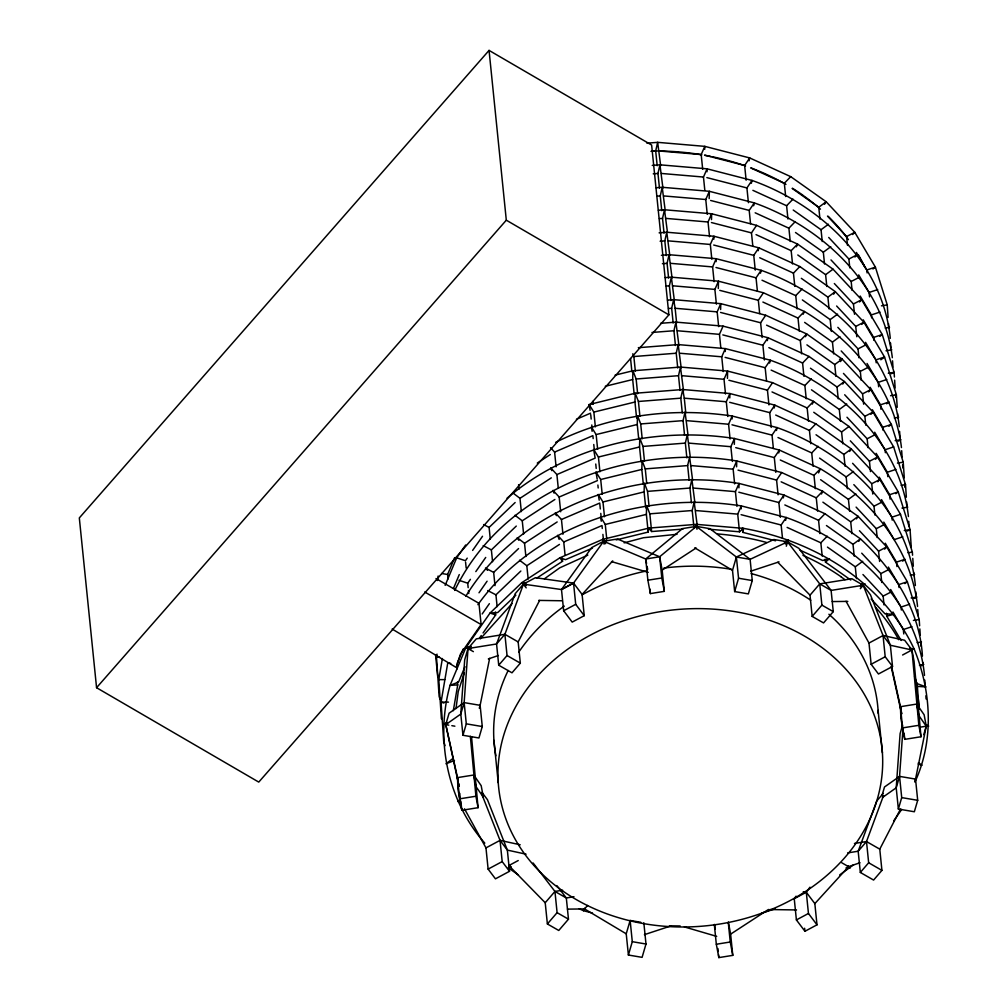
<?xml version="1.0" encoding="UTF-8"?>
<svg xmlns="http://www.w3.org/2000/svg" width="1008" height="1008" viewBox="0 0 1008 1008"><rect width="100%" height="100%" fill="white"/><g stroke="black" fill="none" stroke-linecap="round" stroke-linejoin="round"><path stroke-width="1.5" d="M704.718 149.285L704.794 146.362L657.657 142.342L646.922 143.186M707.011 171.763L707.074 168.827L659.938 164.821L652.264 165.413M709.178 198.614L709.355 191.306L662.218 187.286L656.082 187.765M711.497 219.631L711.648 213.772L664.499 209.765L658.363 210.244M713.853 239.173L713.929 236.25L666.779 232.231L659.119 232.835M716.134 261.652L716.209 258.716L669.06 254.709L661.399 255.301M718.313 288.502L718.49 281.194L671.353 277.175L665.217 277.654M720.632 309.519L720.77 303.66L673.634 299.653L667.498 300.132M725.269 351.527L725.332 348.604L678.195 344.597L638.316 347.697M727.448 378.391L727.625 371.083L680.476 367.063L632.936 370.768L615.082 375.14M729.792 397.933L729.905 393.548L682.756 389.529L635.216 393.246L589.1 404.536L590.096 410.294M732.11 418.95L732.186 416.027C672.361 407.156 609.865 415.019 555.622 442.373M734.328 444.352L734.467 438.493C654.86 426.308 568.953 445.523 507.011 498.217M736.609 466.817L736.747 460.971C629.194 443.381 504.025 488.552 454.721 590.436M738.927 487.822L739.028 483.437C637.056 467.082 521.3 505.701 465.734 596.345M741.245 508.838L741.321 505.915C644.994 490.82 536.155 523.442 477.893 604.687M634.183 394.304L632.684 379.55L632.936 370.768L636.136 378.995L637.636 393.75M636.464 416.77L634.964 402.028L635.216 393.246L638.417 401.474L639.916 416.216M638.744 439.236L637.258 424.494L637.497 415.712L640.697 423.94L642.197 438.694M641.038 461.714L639.538 446.972L639.79 438.19L642.978 446.418L644.477 461.16M643.318 484.18L641.819 469.438L642.071 460.656L645.259 468.884L646.758 483.638M645.599 506.659L644.099 491.904L644.351 483.134L647.539 491.362L649.039 506.104M616.203 539.91L648.182 532.073L646.38 514.382L646.632 505.6L649.832 513.828L651.622 531.531L683.021 529.074M489.636 658.35L480.123 705.323L482.278 726.541L478.939 737.982L462.949 735.273L466.301 723.845L464.146 702.614L468.04 648.409L471.076 648.925M923.769 734.63L926.276 726.05L915.541 779.096L917.696 800.314L914.344 811.755L898.367 809.046L901.706 797.605L899.552 776.387L903.004 728.381M455.994 708.561L458.262 691.475L464.36 672.752M437.346 580.545L438.115 576.022M440.03 699.275L439.123 696.377L436.502 657.153L437.018 654.129M441.403 718.843L438.782 679.619L442.386 658.514M453.31 710.716L457.72 684.898L457.418 681.95M775.53 540.805L742.896 532.388L743.602 528.381C814.54 540.868 882.983 582.334 914.206 649.165C931.253 690.858 934.227 739.696 915.302 781.263M637.006 418.383L637.497 415.712M646.141 508.271L646.632 505.6M648.182 532.073L648.913 528.079L696.452 524.362L743.602 528.381L739.507 531.808L708.385 529.162M749.083 160.826L749.725 157.941L704.794 146.362L701.19 154.564L702.689 169.306M751.363 183.292L752.006 180.419L707.074 168.827L703.471 177.043L704.819 190.31M753.644 205.771L754.286 202.885L709.355 191.306L705.764 199.508L707.251 214.25M758.205 250.715L758.848 247.829L713.929 236.25L710.325 244.453L711.824 259.195M760.486 273.181L761.141 270.308L716.209 258.716L712.606 266.918L714.105 281.673M767.34 340.603L767.983 337.718L723.051 326.138L675.914 322.119L660.58 323.316M769.621 363.069L770.263 360.196L725.332 348.604L721.741 356.807L723.24 371.561M774.182 408.013L774.837 405.14L729.905 393.548L726.302 401.751L727.801 416.506M776.475 430.479L777.118 427.606L732.186 416.027L728.582 424.229L730.082 438.971M778.756 452.957L779.398 450.072L734.467 438.493L730.863 446.695L732.362 461.45M783.317 497.902L783.959 495.016L739.028 483.437L735.437 491.639L736.924 506.394M785.597 520.367L786.24 517.495L741.321 505.915L737.717 514.118L739.507 531.808M657.191 165.728L655.691 150.973L657.657 142.342L660.668 165.728M659.471 188.194L657.972 173.452L659.938 164.821L662.949 188.206M661.752 210.672L660.253 195.917L662.218 187.286L665.23 210.672M664.033 233.138L662.533 218.396L664.499 209.765L667.372 231.676M666.313 255.616L664.814 240.862L666.779 232.231L669.803 255.616M668.594 278.082L667.094 263.34L669.06 254.709L672.084 278.095M670.874 300.548L669.388 285.806L671.353 277.175L674.365 300.56M673.168 323.026L671.668 308.284L673.634 299.653L674.314 302.224M675.448 345.492L673.949 330.75L675.914 322.119L678.926 345.505M677.729 367.97L676.229 353.228L678.195 344.597L681.206 367.983M680.009 390.436L678.51 375.694L680.476 367.063L683.5 390.449M682.29 412.915L680.791 398.16L682.756 389.529L683.449 392.112M684.571 435.38L683.084 420.638L685.049 412.007L688.061 435.393M686.864 457.859L685.364 443.104L687.33 434.473L690.19 456.397M689.144 480.325L687.645 465.583L689.611 456.952L692.622 480.337M691.425 502.803L689.926 488.048L691.891 479.417L694.903 502.816M693.706 525.269L692.206 510.527L694.172 501.896L697.196 525.281M448.787 725.155L445.75 724.639L449.089 713.21L464.146 702.614L480.123 705.323L479.291 708.183M468.04 648.409L464.688 659.849L460.795 714.055L462.949 735.273M464.146 702.614L460.795 714.055L445.75 724.639M643.835 922.786L645.989 944.017L642.096 957.348L628.4 955.03L626.233 933.811L630.139 920.468L640.798 922.27M787.588 541.825L750.103 559.339L736.394 557.021L696.263 526.352L709.96 528.683L750.103 559.339L752.258 580.558L748.352 593.901L734.656 591.583L732.501 570.352L736.394 557.021L773.892 539.507L787.588 541.825L786.303 546.223M628.4 955.03L632.293 941.686L630.139 920.468M734.656 591.583L738.549 578.239L736.394 557.021M882 795.551L884.507 786.983L899.552 776.387L915.541 779.096L914.697 781.956M902.614 725.042L900.106 733.622L896.213 787.815L898.367 809.046M899.552 776.387L896.213 787.815L882.416 797.53M523.505 584.035L515.164 593.712L496.566 643.986L498.721 665.204L511.988 672.815L520.33 663.138L518.162 641.92L504.895 634.309L476.293 638.87L467.964 648.547L496.566 643.986L504.895 634.309L523.505 584.035L526.214 585.598M847.627 852.907L858.173 851.231L866.502 841.554L883.512 795.589M448.069 578.907L447.615 574.484L454.646 557.701M445.158 585.346L456.687 557.827L465.658 544.988M453.424 588.559L459.27 574.573M457.342 662.974L463.189 648.988M464.99 666.679L458.552 682.063L450.047 685.364C434.952 739.607 447.388 800.768 484.798 843.142M796.37 246.809L797.555 244.075L756.567 225.364L711.648 213.772L708.044 221.987L709.544 236.729M803.212 314.219L804.409 311.485L763.421 292.774L718.49 281.194L714.886 289.397L716.386 304.139M805.505 336.697L806.69 333.95L765.702 315.252L720.77 303.66L717.167 311.863L718.666 326.617M812.347 404.107L813.532 401.373L772.544 382.662L727.625 371.083L724.021 379.285L725.521 394.027M818.597 472.891L820.386 468.783L779.398 450.072L774.308 457.594L775.807 472.349M821.482 493.996L822.667 491.261L781.679 472.55L736.747 460.971L733.144 469.174L734.643 483.916M720.796 347.609L719.447 334.341L723.051 326.138M518.162 641.92L539.608 600.44M883.247 793.435L876.771 800.957L858.173 851.231L860.328 872.449L873.596 880.06L881.924 870.383L879.77 849.152L900.497 809.059M579.26 908.8L583.493 910.728L584.892 908.057M786.92 542.543L788.533 539.96L784.337 542.027M694.008 528.217L696.452 524.362L697.145 526.945M824.494 204.284L826.182 201.764L790.713 176.652L749.725 157.941L744.635 165.463L746.134 180.218M833.629 294.172L835.317 291.652L799.835 266.54L758.848 247.829L753.757 255.352L755.257 270.106M840.47 361.582L842.159 359.075L806.69 333.95L800.302 340.553L801.65 353.833M842.764 384.048L844.439 381.541L808.97 356.429L767.983 337.718L762.892 345.24L764.392 359.982M849.605 451.471L851.294 448.951L815.825 423.839L774.837 405.14L769.734 412.65L771.233 427.405M856.447 518.881L858.136 516.373L822.667 491.261L816.278 497.864L817.627 511.132M858.74 541.359L860.429 538.839L824.947 513.727L783.959 495.016L778.869 502.538L780.368 517.293M748.415 202.684L746.915 187.942L752.006 180.419C820.512 204.788 882.907 263.138 890.266 338.348M750.544 223.688L749.196 210.407L754.286 202.885C821.961 227.002 883.159 283.828 892.332 357.676M752.825 246.154L751.477 232.886L756.567 225.364M757.386 291.098L756.038 277.83L761.141 270.308C829.219 294.55 891.034 352.132 899.287 426.661M759.679 313.564L758.331 300.296L763.421 292.774M762.111 337.516L760.612 322.774L765.702 315.252M766.521 380.986L765.173 367.718L770.263 360.196C838.341 384.439 900.169 442.021 908.422 516.55M768.953 404.926L767.453 390.184L772.544 382.662M773.375 448.396L772.027 435.128L777.118 427.606C845.611 451.975 908.019 510.325 915.377 585.535M778.088 494.815L776.588 480.073L781.679 472.55M782.498 538.285L781.15 525.017L786.24 517.495C854.746 541.863 917.154 600.214 924.5 675.423M435.985 578.542L478.951 603.313L481.106 624.532L460.492 654.053L456.107 667.409L392.15 629.042M467.233 558.155L465.431 560.725L456.687 557.827M472.626 550.418L482.53 536.256M468.166 587.626L467.712 583.191L470.408 579.335M475.814 571.599L485.717 557.437M479.002 592.792L487.091 581.2M482.177 613.973L489.384 603.666M479.48 638.114L481.282 635.531M483.071 632.961L495.671 614.93L495.382 611.982M893.642 820.966L901.719 809.411M526.189 587.878L523.366 584.136L535.424 577.697L573.552 583.09L582.095 594.443L584.249 615.661L572.191 622.112L563.661 610.76L561.494 589.541L591.658 547.621L603.704 541.183L605.581 543.677M603.704 541.183L573.552 583.09L561.494 589.541L523.366 584.136M803.237 891.828L806.299 892.256L814.842 903.609L816.997 924.827L804.938 931.279L796.396 919.926L794.241 898.695L796.068 896.162M794.241 898.695L806.299 892.256L809.953 887.179M498.721 665.204L507.049 655.528L504.895 634.309M785.446 544.081L787.437 541.775L798.802 548.289L831.109 590.411L833.276 611.629L823.549 622.919L812.171 616.405L810.016 595.174L777.836 562.288M556.819 885.578L566.32 897.964L568.474 919.183L558.76 930.472L547.382 923.958L545.215 902.74L554.942 891.45L562.603 890.215M810.016 595.174L819.743 583.884L851.899 578.718L863.276 585.245L860.303 588.697M547.382 923.958L557.096 912.668L554.942 891.45L533.081 862.961M812.171 616.405L821.898 605.115L819.743 583.884L787.437 541.775M587.563 905.461L584.59 908.926L567.479 909.128M860.328 872.449L868.657 862.772L866.502 841.554L854.456 843.469M489.056 50.4L79.317 517.923L96.566 687.708L258.754 782.095L668.884 314.836L651.634 145.051L489.056 50.4L506.306 220.185L96.566 687.708M480.312 638.883L512.14 603.515M582.095 594.443L612.738 560.864M814.842 903.609L848.648 866.552L845.977 867.989M852.655 234.524L854.784 232.319L826.182 201.764L818.761 207.257L819.958 219.051M854.948 257.002L857.065 254.797L848.887 259.018L849.794 267.863M859.509 301.946L861.626 299.741L833.036 269.186L797.555 244.075L791.179 250.677L792.527 263.945M861.79 324.412L863.906 322.207L835.317 291.652L827.896 297.146L829.093 308.939M868.644 391.835L870.761 389.617L842.159 359.075L839.525 359.302M870.925 414.301L873.041 412.096L844.439 381.541L837.031 387.034L838.228 398.828M875.486 459.245L877.603 457.04L849.013 426.485L813.532 401.373L807.156 407.975L808.504 421.243M877.766 481.723L879.883 479.506L851.294 448.951L843.872 454.444L845.069 466.238M884.621 549.133L886.738 546.928L858.136 516.373L850.714 521.867L851.924 533.66M785.673 196.535L784.325 183.254L790.713 176.652M787.954 219.001L786.605 205.733L792.994 199.13M790.247 241.479L788.899 228.199L795.274 221.596M794.808 286.411L793.46 273.143L799.835 266.54M797.089 308.889L795.74 295.621L802.129 289.006M799.369 331.355L798.021 318.087L804.409 311.485C853.637 340.679 894.461 389.441 901.467 447.565M803.93 376.299L802.582 363.031L808.97 356.429M806.224 398.777L804.875 385.497L811.251 378.895M810.785 443.722L809.437 430.441L815.825 423.839M813.065 466.187L811.717 452.92L818.105 446.317M815.346 488.666L813.998 475.385L820.386 468.783C869.98 498.217 911.32 547.672 917.557 606.438M819.92 533.61L818.572 520.33L824.947 513.727M822.2 556.076L820.852 542.808L827.228 536.206M459.887 799.432L457.821 801.536L460.228 800.188M490.291 539.217L489.094 527.423L515.138 502.526M492.572 561.695L491.375 549.889L516.285 526.075M495.004 585.635L493.655 572.368L518.566 548.554M497.133 606.64L495.936 594.833L520.859 571.019M515.857 595.211L497.738 612.536L490.052 613.04L465.822 647.716L450.047 685.364L457.72 684.898M839.714 874.881L853.625 864.763M850.765 580.028L825.464 562.111L829.521 558.671L822.641 560.498L800.163 550.242M604.094 544.169L603.54 541.233L617.476 539.003L659.648 556.769L662.168 570.125L664.322 591.356L650.387 593.586L647.879 580.217L645.712 558.999L682.504 528.595L696.44 526.352L696.994 529.288M603.54 541.233L645.712 558.999L659.648 556.769L696.44 526.352M452.806 758.558L445.977 763.787L454.469 760.511M872.928 268.972L875.398 267.145L854.784 232.319L846.607 236.54L847.514 245.385M879.782 336.395L882.252 334.555L861.626 299.741L853.461 303.962L854.507 314.282M880.828 359.78L884.533 357.021L863.906 322.207L855.742 326.428L856.787 336.748M886.624 403.805L889.094 401.965L880.501 404.813L880.942 409.235M888.905 426.283L891.374 424.444L870.761 389.617L862.583 393.838L863.642 404.17M895.759 493.693L898.229 491.854L877.603 457.04L869.438 461.261L870.484 471.58M902.601 561.116L905.071 559.276L896.477 562.124L896.931 566.546M904.882 583.582L907.351 581.742L886.738 546.928L878.573 551.149L879.619 561.469M822.251 241.529L821.041 229.723L828.463 224.242M824.531 263.995L823.334 252.202L830.756 246.708M826.812 286.474L825.615 274.667L833.036 269.186M831.373 331.418L830.176 319.612L837.598 314.131M833.654 353.884L832.457 342.09L839.878 336.596M835.934 376.362L834.737 364.556L842.159 359.075M840.508 421.294L839.311 409.5L846.733 404.006M842.789 443.772L841.592 431.978L849.013 426.485M847.35 488.716L846.153 476.923L853.574 471.429M849.631 511.182L848.434 499.388L855.855 493.895M854.204 556.126L853.007 544.333L860.429 538.839C893.277 569.369 919.8 610.357 922.433 656.082M856.485 578.605L855.288 566.798L862.709 561.317M544.383 578.819L559.742 567.832L587.84 555.118M537.277 463.063L550.318 454.532M521.325 511.598L519.977 498.33L551.3 477.855M523.606 534.076L522.257 520.796L554.891 499.477M525.886 556.542L524.538 543.274L557.172 521.955M528.167 579.02L526.819 565.74L559.453 544.421M536.445 578.327L562.552 561.267L562.262 558.319M662.168 570.125L696.112 547.999M714.319 924.525L716.323 944.244L718.843 957.6L732.778 955.37L730.624 934.139L768.487 909.455M446.947 722.534L443.344 724.563L447.476 723.643M561.494 589.541L573.552 583.09L575.707 604.321L584.249 615.661M563.661 610.76L575.707 604.321M860.479 586.568L863.15 585.144L870.484 594.859L890.366 645.259L892.521 666.477L878.459 673.999L871.139 664.272L868.984 643.054L846.04 601.272M481.963 792.401L487.456 799.697L507.352 850.097L509.506 871.315L495.445 878.837L488.124 869.11L485.969 847.892L500.031 840.37L520.191 844.78M868.984 643.054L883.046 635.531L904.655 640.256L911.975 649.984L902.601 654.998M488.124 869.11L502.186 861.588L500.031 840.37L482.404 795.728M871.139 664.272L885.2 656.75L883.046 635.531L863.15 585.144M508.864 865.557L518.238 860.542M796.396 919.926L808.454 913.475L806.299 892.256M891.374 373.716L894.096 372.305L882.252 334.555L873.646 337.403L873.949 340.351M898.229 441.139L900.938 439.715L895.154 440.66M907.351 531.027L910.073 529.603L898.229 491.854L889.623 494.701L890.077 499.124M914.206 598.437L916.927 597.026L911.131 597.958M921.047 665.847L923.769 664.436L919.422 665.141M852.075 290.329L851.18 281.484L859.345 277.263M858.917 357.752L858.022 348.894L866.187 344.686M861.21 380.218L860.303 371.372L868.48 367.151M865.771 425.162L864.877 416.317L873.041 412.096L893.655 446.909L905.512 484.659L906.343 497.209M868.052 447.64L867.157 438.782L875.322 434.561M872.764 494.059L871.718 483.727L879.883 479.506L900.509 514.332L912.353 552.082L912.568 555.219M874.906 515.05L873.999 506.205L882.176 501.984M877.187 537.529L876.28 528.671L884.457 524.45M881.748 582.46L880.853 573.615L889.018 569.394M884.029 604.939L883.134 596.093L891.299 591.872M862.218 585.169L864.99 583.783L861.034 584.149M576.412 419.265L590.587 413.179M550.519 447.653L554.602 452.088L592.868 435.658L593.17 438.606M551.804 470.66L550.746 467.914L556.895 474.566L595.148 458.123L593.674 449.48L598.424 457.027L599.924 471.782M554.085 493.139L553.027 490.392L559.175 497.032L597.429 480.602M556.366 515.605L555.307 512.858L561.456 519.498L599.71 503.068L600.314 508.964M559.175 539.444L557.6 535.336L563.737 541.976L602.003 525.546L602.293 528.494M592.465 548.1L565.538 559.667L559.881 557.802L521.804 582.674L490.052 613.04L495.671 614.93M774.95 908.876L761.783 913.16M488.351 658.93L498.38 655.502M859.988 862.747L848.522 866.653L841.756 862.772M867.107 272.929L866.804 269.98L875.398 267.145L887.242 304.882L888.086 317.444M869.539 296.881L869.085 292.459L877.678 289.611M871.668 317.873L871.366 314.924L879.959 312.077M876.229 362.817L875.927 359.869L884.533 357.021L896.377 394.771L897.221 407.32M878.661 386.77L878.22 382.347L886.813 379.499M883.084 430.24L882.781 427.291L891.374 424.444L903.231 462.193L904.277 477.88M885.364 452.705L885.062 449.757L893.655 446.909M887.796 476.658L887.342 472.235L895.948 469.388M892.206 520.128L891.916 517.18L900.509 514.332M902.79 536.798L894.197 539.645L883.802 522.106M899.06 587.538L898.758 584.59L907.351 581.742L919.208 619.492L919.624 625.766M901.341 610.016L901.039 607.055L909.632 604.22M903.773 633.956L903.319 629.534L911.925 626.686M750.67 571.208L779.033 561.872M644.414 934.655L671.278 925.81M886.448 613.242L886.738 616.19L893.579 614.338L884.936 613.784L871.126 599.029M624.128 542.858L643.406 537.743L677.061 534.29M605.279 386.266L632.684 379.55M589.1 404.536L593.863 412.083L634.964 402.028M592.124 431.323L591.381 427.001L596.144 434.561L637.258 424.494M598.424 457.027L639.538 446.972M597.19 479.153L595.955 471.946L600.705 479.506L641.819 469.438M599.218 500.182L598.235 494.424L602.986 501.971L644.099 491.904M601.259 521.212L600.516 516.89L605.279 524.45L646.38 514.382M471.328 646.456L465.822 647.716L469.892 648.182M881.458 305.827L887.242 304.882M885.188 328.066L889.535 327.361M886.019 350.771L891.815 349.826M888.3 373.25L894.096 372.305L894.411 377.005M890.581 395.716L896.377 394.771M894.31 417.955L898.657 417.249M897.435 463.138L903.231 462.193M901.165 485.365L905.512 484.659M901.996 508.082L907.792 507.137M904.277 530.548L910.073 529.603L911.232 546.865M908.006 552.787L912.353 552.082M910.3 575.253L914.634 574.547M913.412 620.437L919.208 619.492M917.141 642.676L921.488 641.957M647.879 580.217L661.815 577.987L659.648 556.769M863.276 585.245L831.109 590.411L819.743 583.884M471.542 736.886L478.069 807.685L461.803 810.293L457.96 789.39L457.493 777.609L473.747 775.013L481.181 785.673L483.071 795.703M902.777 728.482L900.887 718.465L900.434 706.684L916.688 704.075L924.122 714.748L926.264 726.201L920.077 727.184M470.345 736.281L475.915 796.232L459.648 798.84L457.493 777.609L445.75 724.5L458.98 786.026M902.588 727.902L918.842 725.306L911.912 649.845L914.067 661.298L920.997 736.76L904.743 739.355L902.588 727.902L900.434 706.684L891.702 667.22M573.968 896.729L566.32 897.964L554.942 891.45M716.323 944.244L730.258 942.001L728.255 922.295M910.262 649.53L914.206 649.165L909.657 648.194M650.979 151.339L655.691 150.973M653.26 173.817L657.972 173.452M657.115 196.169L660.253 195.917M659.396 218.635L662.533 218.396M660.114 241.227L664.814 240.862M662.395 263.705L667.094 263.34M666.238 286.058L669.388 285.806M668.531 308.524L671.668 308.284M651.974 332.464L673.949 330.75M632.785 353.783L633.856 356.53L676.229 353.228M636.136 378.995L678.51 375.694M638.417 401.474L680.791 398.16M640.697 423.94L683.084 420.638M642.978 446.418L685.364 443.104M645.259 468.884L687.645 465.583M647.539 491.362L689.926 488.048M649.832 513.828L692.206 510.527M680.173 925.974L669.488 925.81M832.28 601.574L847.829 601.385M436.502 657.153L439.463 657.166M438.782 679.619L444.704 679.644M448.472 702.135L441.063 702.097L443.684 741.321L445.057 745.668M538.713 600.403L562.212 600.768M769.885 909.544L796.522 909.947M917.116 683.437L917.406 686.385L926.05 686.902L916.877 683.55L914.584 676.229M659.169 150.986L701.19 154.564M661.45 173.464L703.471 177.043M663.73 195.93L705.764 199.508M666.023 218.408L708.044 221.987M668.304 240.874L710.325 244.453M670.585 263.34L712.606 266.918M672.865 285.818L714.886 289.397M673.634 299.653L675.146 308.284L717.167 311.863M677.426 330.763L719.447 334.341M679.72 353.228L721.741 356.807M682 375.707L724.021 379.285M682.756 389.529L684.281 398.173L726.302 401.751M686.561 420.651L728.582 424.229M688.842 443.117L730.863 446.695M691.123 465.595L733.144 469.174M693.403 488.061L735.437 491.639M695.696 510.539L737.717 514.118M525.899 583.141L521.804 582.674L523.933 584.073M441.63 573.502L447.615 574.484M450.765 663.39L447.766 662.899L441.063 702.097L443.974 703.067M738.549 578.239L752.258 580.558M466.301 723.845L482.278 726.541M901.706 797.605L917.696 800.314M451.836 725.672L454.885 726.188M632.293 941.686L645.989 944.017M925.646 725.495L928.683 726.138L926.125 724.765M911.975 649.984L890.366 645.259L883.046 635.531M526.075 854.192L507.352 850.097L500.031 840.37M704.579 155.144L744.635 165.463M706.86 177.61L746.915 187.942M710.627 200.466L749.196 210.407M711.434 222.554L751.477 232.886M713.714 245.032L753.757 255.352M715.995 267.498L756.038 277.83M719.762 290.354L758.331 300.296M720.556 312.442L760.612 322.774M722.837 334.908L762.892 345.24M725.13 357.386L765.173 367.718M728.885 380.243L767.453 390.184M729.691 402.331L769.734 412.65M731.972 424.796L772.027 435.128M735.739 447.653L774.308 457.594M738.02 470.131L776.588 480.073M738.814 492.219L778.869 502.538M741.107 514.685L781.15 525.017M583.493 910.728L592.477 913.046M611.528 561.607L648.232 572.355M684.394 926.919L716.688 936.382M458.968 580.293L467.712 583.191M918.049 763.9L921.98 765.324L918.401 762.691M750.607 167.87L784.325 183.254M752.888 190.336L786.605 205.733M755.168 212.801L788.899 228.199M756.038 234.637L791.179 250.677M759.73 257.746L793.46 273.143M762.01 280.224L795.74 295.621M762.892 302.047L798.021 318.087M766.584 325.168L800.302 340.553M768.865 347.634L802.582 363.031M771.145 370.112L804.875 385.497M772.027 391.936L807.156 407.975M775.706 415.057L809.437 430.441M777.987 437.522L811.717 452.92M780.28 460.001L813.998 475.385M781.15 481.824L816.278 497.864M784.841 504.945L818.572 520.33M787.122 527.411L820.852 542.808M483.638 524.576L489.094 527.423M483.197 545.618L491.375 549.889M493.655 572.368L485.478 568.096L487.519 570.314M487.759 590.562L495.936 594.833M821.898 605.115L833.276 611.629M866.502 841.554L879.77 849.152M507.049 655.528L520.33 663.138M868.657 862.772L881.924 870.383M467.964 648.547L473.382 651.647M511.283 866.905L508.75 865.456L545.215 902.74M557.096 912.668L568.474 919.183M424.708 592.011L481.106 624.532M506.306 220.185L668.884 314.836M694.739 547.823L732.501 570.352M584.438 908.863L626.233 933.811M605.997 541.447L602.797 539.368L559.881 557.802L562.552 561.267M792.2 188.446L818.761 207.257M793.22 210.029L821.041 229.723M795.501 232.495L823.334 252.202M797.782 254.974L825.615 274.667M801.335 278.334L827.896 297.146M802.355 299.918L830.176 319.612M804.636 322.384L832.457 342.09M806.917 344.862L834.737 364.556M810.457 368.222L837.031 387.034M811.478 389.806L839.311 409.5M813.758 412.272L841.592 431.978M816.039 434.75L843.872 454.444M819.592 458.111L846.153 476.923M820.613 479.695L848.434 499.388M822.893 502.16L850.714 521.867M826.434 525.533L853.007 544.333M827.455 547.105L855.288 566.798M508.297 867.812L518.44 874.982M512.681 492.786L519.977 498.33M514.962 515.264L522.257 520.796M524.538 543.274L517.243 537.73L518.818 540.263M519.523 560.209L526.819 565.74M848.081 865.91L850.21 868.014M827.492 216.115L846.607 236.54M828.715 237.447L848.887 259.018M830.995 259.925L851.18 281.484M834.347 283.525L853.461 303.962M836.627 306.004L855.742 326.428M837.85 327.335L858.022 348.894M841.189 350.948L860.303 371.372M843.469 373.414L862.583 393.838M844.691 394.758L864.877 416.317M846.972 417.224L867.157 438.782M850.324 440.836L869.438 461.261M852.604 463.302L871.718 483.727M853.826 484.634L873.999 506.205M856.107 507.112L876.28 528.671M859.446 530.725L878.573 551.149M861.727 553.19L880.853 573.615M862.949 574.522L883.134 596.093M651.622 531.531L648.913 528.079L602.797 539.368L603.464 541.951M885.2 656.75L892.521 666.477M808.454 913.475L816.997 924.827M502.186 861.588L509.506 871.315M926.264 726.201L918.842 715.529L916.688 704.075M483.336 797.126L475.902 786.467L473.747 775.013M856.409 252.441L866.804 269.98M858.69 274.907L869.085 292.459M860.177 296.037L871.366 314.924M863.264 319.851L873.646 337.403M865.544 342.329L875.927 359.869M867.031 363.447L878.22 382.347M870.106 387.274L880.501 404.813M872.386 409.739L882.781 427.291M874.679 432.218L885.062 449.757M876.154 453.335L887.342 472.235M879.241 477.162L889.623 494.701M881.521 499.628L891.916 517.18M885.289 543.224L896.477 562.124M888.376 567.05L898.758 584.59M890.656 589.516L901.039 607.055M892.937 611.995L903.319 629.534M886.738 616.19L901.127 640.483M464.499 808.807L485.969 847.892M437.749 676.809L435.582 655.074M891.173 666.54L901.58 713.576M918.842 725.306L920.997 736.76M900.434 706.684L901.769 713.84M728.381 922.27L730.624 934.139M661.815 577.987L664.322 591.356M730.258 942.001L732.778 955.37M645.712 558.999L646.556 563.447M647.111 566.42L647.678 569.394M714.445 924.5L715.289 928.948M475.915 796.232L478.069 807.685M457.493 777.609L458.035 780.482M458.577 783.342L459.106 786.202M904.126 733.295L904.743 739.355M878.094 710.363L882.403 752.812A192.679 158.798 -5.8 0 1 603.464 912.53A192.679 158.798 -5.8 0 1 585.106 638.051A192.679 158.798 -5.8 0 1 882.403 752.812M825.161 559.163L825.464 562.111M804.636 928.242L804.938 931.279M742.455 527.965L742.896 532.388M675.146 308.284L676.645 323.039M684.281 398.173L685.78 412.927M717.91 948.503L718.225 951.539M718.528 954.563L718.843 957.6M633.856 356.53L635.342 371.272M630.554 358.558L631.903 371.826M649.921 589.037L650.387 593.586M592.78 401.411L593.069 404.359M593.863 412.083L595.363 426.838M596.144 434.561L597.643 449.303M600.705 479.506L602.204 494.248M602.986 501.971L604.485 516.726M605.279 524.45L606.766 539.192M590.738 414.653L591.179 419.076M591.784 424.973L592.087 427.934M593.762 444.503L594.216 448.925M595.753 464.02L596.194 468.443M597.883 485.024L598.185 487.973M600.768 513.387L601.209 517.81M602.897 534.391L603.641 541.762M554.602 452.088L556.101 466.83M556.895 474.566L558.243 487.834M559.175 497.032L560.675 511.774M561.456 519.498L562.955 534.253M563.737 541.976L565.085 555.244M518.591 484.709L519.044 489.132M493.933 740.338L498.242 782.775M465.583 562.199L466.175 568.096M468.468 590.575L468.758 593.523M456.75 664.373L457.204 668.795M460.883 801.196L461.803 810.293M924.815 680.123L925.13 684.835M925.873 695.822L926.075 698.96M922.849 662.357L923.063 665.494M919.838 628.904L920.254 635.179M920.783 643.028L920.984 646.166M917.759 609.575L918.187 615.85M915.793 591.809L916.108 596.509M912.782 558.356L913.298 566.194M913.727 572.468L913.928 575.618M908.737 521.249L909.052 525.962M906.658 501.921L906.973 506.633M904.693 484.155L904.907 487.292M901.681 450.702L902.097 456.977M902.626 464.827L902.828 467.964M917.406 686.385L918.943 709.178M899.602 431.374L900.031 437.648M916.524 682.366L917.545 697.574M897.637 413.608L897.952 418.307M894.625 380.142L895.142 387.992M895.57 394.267L895.772 397.404M892.546 360.814L892.962 367.088M890.581 343.048L890.896 347.76M888.502 323.719L888.817 328.419M459.824 793.485L460.114 800.843M828.916 614.237A192.679 158.798 -5.8 0 1 878.258 713.475M495.898 755.798A192.679 158.798 -5.8 0 1 508.171 670.471M518.692 652.277A192.679 158.798 -5.8 0 1 564.291 606.123M582.107 594.846A192.679 158.798 -5.8 0 1 647.338 570.793M663.831 568.071A192.679 158.798 -5.8 0 1 731.619 569.356M751.199 573.59A192.679 158.798 -5.8 0 1 810.772 600.239M652.05 151.011A235.557 194.128 -5.8 0 1 701.845 154.778M704.882 155.308A235.557 194.128 -5.8 0 1 710.892 156.454M712.429 156.769A235.557 194.128 -5.8 0 1 745.592 165.98M751.414 168.097A235.557 194.128 -5.8 0 1 785.963 184.414M792.477 188.307A235.557 194.128 -5.8 0 1 802.481 194.897M717.444 533.925A235.557 194.128 -5.8 0 1 766.471 542.43M802.948 555.358A235.557 194.128 -5.8 0 1 841.289 576.916M802.418 194.972A233.188 192.175 -5.8 0 1 820.474 209.16M828.211 216.355A233.188 192.175 -5.8 0 1 848.408 239.652M858.438 254.974A233.188 192.175 -5.8 0 1 865.066 267.548M841.214 576.992A233.188 192.175 -5.8 0 1 844.969 579.688M875.498 607.232A233.188 192.175 -5.8 0 1 898.808 639.74M918.023 696.742A233.188 192.175 -5.8 0 1 919.132 707.351"/></g></svg>
